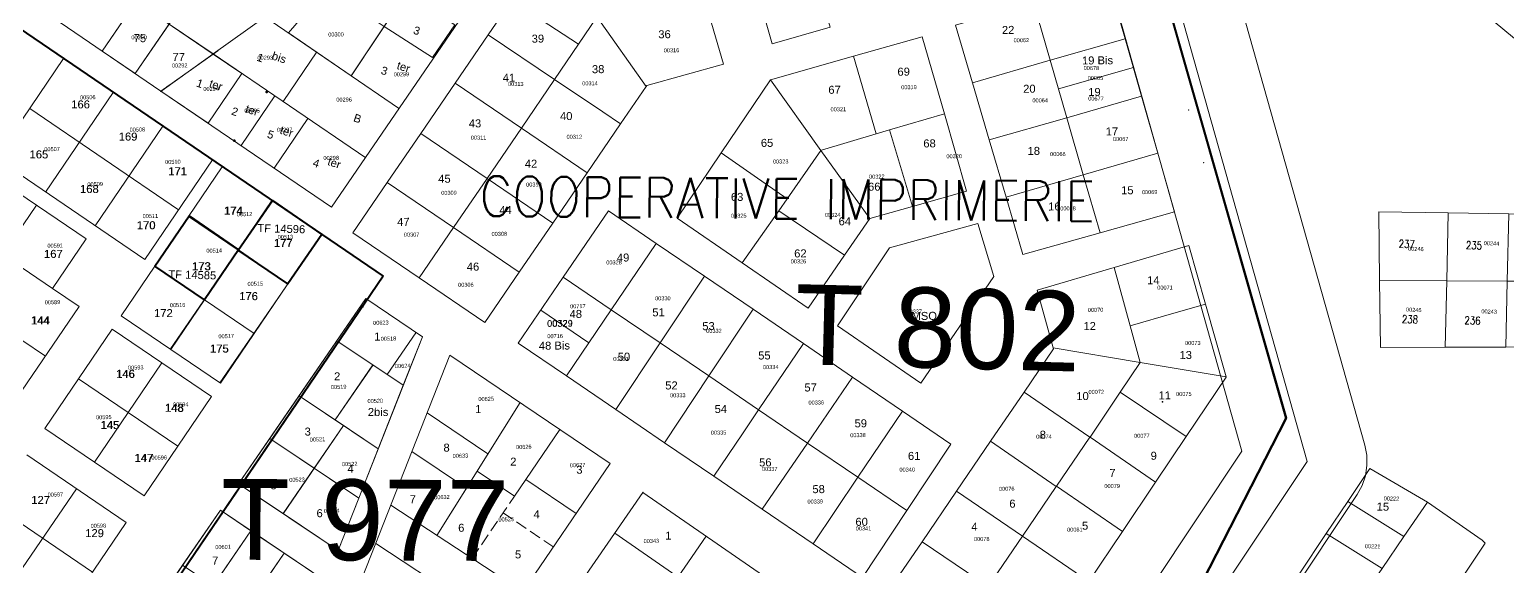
# Model space of a CAD drawing. Header units: metres. Extents: x 251686 to 255059, y 1627526 to 1631912.
# Drawn here: x 253542.2 to 253911.7, y 1629801.7 to 1629935.9 of the extents above; entities that cross this region are included whole.
import ezdxf
from ezdxf.enums import TextEntityAlignment as Align

# ---------------------------------------------------------------- set-up
doc = ezdxf.new("R2010")
doc.units = ezdxf.units.M
doc.header["$MEASUREMENT"] = 0
doc.linetypes.add('DGN Style 3', pattern=[4.156684, 2.96906, -1.187624])
for name, color, linetype in [('A_revoir_niveau_0', 7, 'Continuous'), ('historique_numero_parcelle', 7, 'Continuous'), ('limites_parcelles', 7, 'Continuous'), ('limites_sections', 7, 'Continuous'), ('limites_tf', 7, 'Continuous'), ('numero_lot', 7, 'Continuous'), ('numero_parcelle', 7, 'Continuous')]:
    doc.layers.add(name, color=color, linetype=linetype)
for name, color, linetype, lineweight in [('CABA', 7, 'Continuous', 0), ('Commune', 2, 'Continuous', 30), ('Numero Titre Foncier', 4, 'Continuous', 0), ('Traitement', 7, 'Continuous', 0)]:
    doc.layers.add(name, color=color, linetype=linetype, lineweight=lineweight)
doc.layers.add('Lignes HT Vectorisées', color=6, linetype='Continuous', lineweight=0, true_color=0xff00ff)
doc.styles.add('Style-Arial', font='arial.ttf')
doc.styles.add('Style-ITALICS', font='ITALICS.shx')
doc.styles.add('Style-STANDARD', font='STANDARD.shx')
doc.styles.add('Style-txt', font='txt.shx')

msp = doc.modelspace()

# ---------------------------------------------------------------- linework, layer by layer
at = {"layer": 'A_revoir_niveau_0', "color": 1, "linetype": 'Continuous', "lineweight": 0}
for p in [(253832.020686, 1629915.724098), (253832.023707, 1629915.72306), (253835.731927, 1629902.61868), (253835.734947, 1629902.617642)]:
    msp.add_point(p, dxfattribs=at)
at = {"layer": 'CABA', "color": 4, "linetype": 'Continuous', "lineweight": 30}
msp.add_point((253825.494923, 1629842.795996), dxfattribs=at)
at = {"layer": 'Commune', "color": 7, "linetype": 'Continuous', "lineweight": 0}
msp.add_line((253576.628226, 1629921.582535), (253575.064499, 1629920.473127), dxfattribs=at)
at = {"layer": 'Commune', "color": 5, "linetype": 'Continuous', "lineweight": 13}
msp.add_line((253576.932913, 1629921.762567), (253575.370819, 1629920.65086), dxfattribs=at)
at = {"layer": 'Commune', "color": 7, "lineweight": 0}
msp.add_line((253640.43471, 1629859.115933), (253626.33181, 1629868.629457), dxfattribs=at)
at = {"layer": 'Commune', "color": 2, "linetype": 'Continuous', "lineweight": 30}
msp.add_point((253575.099645, 1629920.489821), dxfattribs=at)
msp.add_point((253575.099645, 1629920.489821), dxfattribs=at)
at = {"layer": 'Commune', "color": 1, "linetype": 'Continuous', "lineweight": 30}
msp.add_point((253575.351478, 1629920.552865), dxfattribs=at)
at = {"layer": 'Commune', "color": 5, "linetype": 'Continuous', "lineweight": 13}
for p in [(253575.405941, 1629920.667606), (253575.405941, 1629920.667606), (253601.54071, 1629920.272216)]:
    msp.add_point(p, dxfattribs=at)
at = {"layer": 'Commune', "color": 5, "linetype": 'Continuous', "lineweight": 70}
for p in [(253601.54071, 1629920.272216), (253593.416997, 1629908.056787)]:
    msp.add_point(p, dxfattribs=at)
at = {"layer": 'Lignes HT Vectorisées', "color": 5, "flags": 128}
msp.add_lwpolyline([(253756.669149, 1629670.287472), (253861.621399, 1629827.964829), (253775.882942, 1630131.985118), (253683.847384, 1630461.074745), (253586.374624, 1630811.106198), (253617.63126, 1631056.920646), (253648.501603, 1631303.479896), (253822.386232, 1631416.29853), (253967.163614, 1631512.857485)], dxfattribs=at)
at = {"layer": 'limites_parcelles', "color": 7, "linetype": 'Continuous', "lineweight": 0}
for p, q in [((253634.478786, 1629916.229625), (253554.214526, 1629971.036702)), ((253588.10667, 1629929.730767), (253538.301347, 1629963.74016)), ((253622.721873, 1629924.363831), (253647.507153, 1629961.718136)), ((253577.315851, 1629955.262753), (253560.398268, 1629930.487337)), ((253575.064499, 1629920.473127), (253526.517733, 1629953.623517)), ((253585.573981, 1629949.622562), (253568.656406, 1629924.848146)), ((253589.297076, 1629930.575421), (253575.064499, 1629920.473127)), ((253589.588519, 1629930.77408), (253575.370819, 1629920.65086)), ((253588.127191, 1629929.767645), (253626.297835, 1629903.78442)), ((253614.072335, 1629930.252651), (253605.630283, 1629917.853524)), ((253550.762636, 1629928.587675), (253533.8527, 1629903.688517)), ((253818.190541, 1629926.39145), (253799.486895, 1629921.007864)), ((253595.296988, 1629924.885572), (253586.855921, 1629912.484438)), ((253563.171313, 1629920.159854), (253546.261377, 1629895.260696)), ((253575.099645, 1629920.489821), (253617.749185, 1629891.457524)), ((253603.563414, 1629919.258535), (253595.122354, 1629906.8584)), ((253542.27952, 1629916.097197), (253579.508547, 1629890.812725)), ((253575.579989, 1629911.732034), (253558.670054, 1629886.832876)), ((253611.831846, 1629913.632483), (253603.389779, 1629901.231356)), ((253533.8527, 1629903.688517), (253571.078734, 1629878.406056)), ((253587.98867, 1629903.305214), (253571.078734, 1629878.406056)), ((253531.600738, 1629900.376619), (253556.420113, 1629883.526972)), ((253590.435442, 1629901.574376), (253565.140862, 1629864.315386)), ((253602.989118, 1629893.175403), (253577.438147, 1629856.091768)), ((253602.845125, 1629893.148552), (253577.550546, 1629855.889562)), ((253544.009425, 1629891.951799), (253535.584601, 1629879.542112)), ((253581.990513, 1629889.135761), (253606.809888, 1629872.286113)), ((253582.107324, 1629889.306551), (253606.809888, 1629872.286113)), ((253523.17491, 1629887.965935), (253547.994285, 1629871.116288)), ((253615.3414, 1629884.665173), (253589.790429, 1629847.581538)), ((253615.255813, 1629884.723724), (253589.961233, 1629847.464734)), ((253556.420113, 1629883.526972), (253547.995289, 1629871.117284)), ((253573.565686, 1629876.725073), (253598.385061, 1629859.875425)), ((253546.192303, 1629854.215679), (253521.362928, 1629871.065362)), ((253547.995289, 1629871.117284), (253554.61912, 1629866.623359)), ((253554.61912, 1629866.623359), (253537.769472, 1629841.803984)), ((253594.517189, 1629822.375853), (253626.33181, 1629868.629457)), ((253565.140862, 1629864.315386), (253589.960237, 1629847.465738)), ((253670.046946, 1629865.765847), (253682.058798, 1629857.590484)), ((253562.886899, 1629861.003495), (253546.037252, 1629836.184121)), ((253562.888899, 1629861.003488), (253587.708274, 1629844.153841)), ((253640.43471, 1629859.115933), (253619.406315, 1629805.671821)), ((253631.655507, 1629849.662207), (253638.801985, 1629860.052095)), ((253619.087375, 1629858.097154), (253635.65805, 1629846.975949)), ((253575.297587, 1629852.578668), (253558.447939, 1629827.759293)), ((253628.104669, 1629852.075417), (253618.653747, 1629838.294948)), ((253647.289738, 1629854.491674), (253623.242827, 1629793.375941)), ((253687.394378, 1629827.437917), (253647.289738, 1629854.491674)), ((253554.463072, 1629848.592804), (253579.282447, 1629831.743157)), ((253587.708274, 1629844.153841), (253570.858626, 1629819.334466)), ((253609.631671, 1629844.350003), (253629.403657, 1629831.080277)), ((253664.855953, 1629842.64187), (253644.098695, 1629809.467814)), ((253620.718591, 1629836.909153), (253605.614292, 1629814.885446)), ((253656.823009, 1629829.803694), (253641.612977, 1629840.064066)), ((253546.037244, 1629836.182121), (253570.856619, 1629819.332473)), ((253602.296818, 1629833.686247), (253624.552083, 1629818.749899)), ((253663.466538, 1629819.236784), (253674.842039, 1629835.905465)), ((253541.545326, 1629829.560282), (253566.364701, 1629812.710635)), ((253651.467713, 1629821.24491), (253637.82847, 1629830.44566)), ((253687.389335, 1629827.441319), (253632.523585, 1629747.046542)), ((253644.098695, 1629809.467814), (253654.15168, 1629825.534402)), ((253654.15168, 1629825.534402), (253663.466538, 1629819.236784)), ((253594.517189, 1629822.375853), (253619.406315, 1629805.671821)), ((253663.466538, 1629819.236784), (253666.310289, 1629823.403773)), ((253666.310289, 1629823.403773), (253678.857529, 1629814.939665)), ((253678.930233, 1629814.890621), (253666.310289, 1629823.403773)), ((253553.954014, 1629821.135462), (253537.104366, 1629796.316087)), ((253579.02825, 1629651.569301), (253695.589286, 1629820.214139)), ((253579.04125, 1629651.569164), (253695.589286, 1629820.214139)), ((253695.589286, 1629820.214139), (253790.45592, 1629754.663954)), ((253533.119499, 1629817.149599), (253557.938874, 1629800.299951)), ((253571.070871, 1629788.288485), (253589.942298, 1629815.724659)), ((253589.942298, 1629815.724659), (253616.540481, 1629797.873614)), ((253665.369078, 1629795.484443), (253632.559293, 1629817.053936)), ((253566.364701, 1629812.710635), (253549.515053, 1629787.89126)), ((253597.545893, 1629810.621599), (253578.712232, 1629783.160079)), ((253659.826199, 1629787.05306), (253628.784492, 1629807.4602)), ((253676.17446, 1629758.266673), (253711.424173, 1629809.268191)), ((253676.176439, 1629758.264652), (253711.425184, 1629809.26918)), ((253688.539721, 1629810.011632), (253720.212568, 1629788.126703)), ((253605.924525, 1629804.998383), (253587.033484, 1629777.453197)), ((253580.506585, 1629802.006572), (253607.263327, 1629784.049112))]:
    msp.add_line(p, q, dxfattribs=at)
at = {"layer": 'limites_parcelles', "color": 7, "linetype": 'DGN Style 3', "lineweight": 0}
for p, q in [((253652.866202, 1629803.703964), (253663.466538, 1629819.236784)), ((253673.287469, 1629806.525757), (253660.622456, 1629815.069311))]:
    msp.add_line(p, q, dxfattribs=at)
at = {"layer": 'limites_parcelles', "color": 7, "lineweight": 0, "flags": 128}
for points in [[(253698.295348, 1630465.106707), (253790.324263, 1630136.040833), (253876.058289, 1629832.036256), (253876.542763, 1629829.498844), (253876.584692, 1629826.915935), (253876.182832, 1629824.364134), (253875.3491, 1629821.919126), (253874.108226, 1629819.653423), (253769.155975, 1629661.976066)], [(253744.182322, 1629678.598877), (253845.311967, 1629830.533257), (253761.441639, 1630127.929408), (253669.399425, 1630457.042785)]]:
    msp.add_lwpolyline(points, dxfattribs=at)
at = {"layer": 'limites_parcelles', "color": 7, "linetype": 'Continuous', "lineweight": 0, "flags": 128}
msp.add_lwpolyline([(253660.064088, 1629953.386943), (253617.749185, 1629891.457524)], dxfattribs=at)
for points in [[(253613.860719, 1629948.012202), (253630.872616, 1629936.647951), (253622.673545, 1629924.290632), (253606.960904, 1629935.067753), (253612.215695, 1629941.118331), (253608.055743, 1629943.958998), (253613.860719, 1629948.012202)], [(253635.65805, 1629846.975949), (253640.43471, 1629859.115933), (253626.33181, 1629868.629457), (253619.087375, 1629858.097154), (253628.090528, 1629852.054799), (253635.65805, 1629846.975949)]]:
    msp.add_lwpolyline(points, close=True, dxfattribs=at)
at = {"layer": 'limites_parcelles', "color": 7, "lineweight": 0, "flags": 128}
for points in [[(253696.362496, 1629921.657013), (253684.111329, 1629938.910614), (253684.040895, 1629938.96), (253695.892201, 1629942.293651), (253710.176858, 1629946.398588), (253715.704981, 1629927.176185), (253696.52048, 1629921.888402), (253696.362496, 1629921.657013)], [(253696.52048, 1629921.888402), (253715.704981, 1629927.176185), (253710.176858, 1629946.398588), (253695.892201, 1629942.293651), (253684.040895, 1629938.96), (253684.111329, 1629938.910614), (253696.362496, 1629921.657013), (253696.52048, 1629921.888402)], [(253684.111329, 1629938.910614), (253696.362496, 1629921.657013), (253689.963998, 1629912.300779), (253685.537706, 1629915.29222), (253673.506553, 1629923.387411), (253684.040895, 1629938.96), (253684.111329, 1629938.910614)], [(253684.040895, 1629938.96), (253673.506553, 1629923.387411), (253685.537706, 1629915.29222), (253689.963998, 1629912.300779), (253696.362496, 1629921.657013), (253684.111329, 1629938.910614), (253684.040895, 1629938.96)], [(253770.955283, 1629914.778393), (253757.249904, 1629910.75852), (253753.908338, 1629909.779293), (253748.198562, 1629929.190116), (253765.416549, 1629934.070705), (253770.955283, 1629914.778393)], [(253753.908338, 1629909.779293), (253740.193047, 1629905.749333), (253740.094274, 1629905.608465), (253727.449628, 1629923.258642), (253727.489015, 1629923.328989), (253748.198562, 1629929.190116), (253753.908338, 1629909.779293)], [(253689.963998, 1629912.300779), (253681.60074, 1629900.047276), (253665.192681, 1629911.204342), (253673.506553, 1629923.387411), (253685.537706, 1629915.29222), (253689.963998, 1629912.300779)], [(253673.506553, 1629923.387411), (253665.192681, 1629911.204342), (253681.60074, 1629900.047276), (253689.963998, 1629912.300779), (253685.537706, 1629915.29222), (253673.506553, 1629923.387411)], [(253762.967146, 1629891.637773), (253752.283259, 1629888.604331), (253740.094274, 1629905.608465), (253740.193047, 1629905.749333), (253753.908338, 1629909.779293), (253757.249904, 1629910.75852), (253762.967146, 1629891.637773)], [(253757.249904, 1629910.75852), (253753.908338, 1629909.779293), (253740.193047, 1629905.749333), (253740.094274, 1629905.608465), (253752.283259, 1629888.604331), (253762.967146, 1629891.637773), (253757.249904, 1629910.75852)], [(253731.639185, 1629893.564168), (253729.545215, 1629890.575767), (253720.408715, 1629877.545482), (253704.120214, 1629888.753594), (253715.118334, 1629905.04026), (253731.639185, 1629893.564168)], [(253715.118334, 1629905.04026), (253704.120214, 1629888.753594), (253720.408715, 1629877.545482), (253729.545215, 1629890.575767), (253731.639185, 1629893.564168), (253715.118334, 1629905.04026)], [(253752.283259, 1629888.604331), (253745.982836, 1629879.468962), (253729.545215, 1629890.575767), (253731.639185, 1629893.564168), (253740.094274, 1629905.608465), (253752.283259, 1629888.604331)], [(253740.094274, 1629905.608465), (253731.639185, 1629893.564168), (253729.545215, 1629890.575767), (253745.982836, 1629879.468962), (253752.283259, 1629888.604331), (253740.094274, 1629905.608465)], [(253744.207013, 1629861.81281), (253757.257095, 1629881.317518), (253779.295017, 1629887.370256), (253783.310522, 1629874.164857), (253765.062849, 1629847.494485), (253744.207013, 1629861.81281)], [(253765.062849, 1629847.494485), (253783.310522, 1629874.164857), (253779.295017, 1629887.370256), (253757.257095, 1629881.317518), (253744.207013, 1629861.81281), (253765.062849, 1629847.494485)], [(253832.025054, 1629881.860696), (253836.203045, 1629867.226665), (253828.302494, 1629864.967566), (253817.369404, 1629861.841943), (253813.382191, 1629876.387638), (253832.025054, 1629881.860696)], [(253813.382191, 1629876.387638), (253817.369404, 1629861.841943), (253828.302494, 1629864.967566), (253836.203045, 1629867.226665), (253832.025054, 1629881.860696), (253813.382191, 1629876.387638)], [(253819.869413, 1629852.693452), (253798.177, 1629856.314082), (253794.140838, 1629870.739345), (253813.382191, 1629876.387638), (253817.369404, 1629861.841943), (253819.869413, 1629852.693452)], [(253813.382191, 1629876.387638), (253794.140838, 1629870.739345), (253798.177, 1629856.314082), (253819.869413, 1629852.693452), (253817.369404, 1629861.841943), (253813.382191, 1629876.387638)], [(253841.371572, 1629849.101161), (253819.869413, 1629852.693452), (253817.369404, 1629861.841943), (253828.302494, 1629864.967566), (253836.203045, 1629867.226665), (253841.371572, 1629849.101161)], [(253819.869413, 1629852.693452), (253841.371572, 1629849.101161), (253836.203045, 1629867.226665), (253828.302494, 1629864.967566), (253817.369404, 1629861.841943), (253819.869413, 1629852.693452)], [(253747.99912, 1629848.995474), (253745.491107, 1629845.323431), (253736.73267, 1629832.516456), (253724.489516, 1629840.839803), (253735.685357, 1629857.388206), (253747.99912, 1629848.995474)], [(253724.489516, 1629840.839803), (253736.73267, 1629832.516456), (253745.491107, 1629845.323431), (253747.99912, 1629848.995474), (253735.685357, 1629857.388206), (253724.489516, 1629840.839803)], [(253819.869413, 1629852.693452), (253814.90426, 1629845.249808), (253807.382581, 1629833.963692), (253807.312147, 1629834.013079), (253790.873391, 1629845.249879), (253798.249268, 1629856.054704), (253798.177, 1629856.314082), (253819.869413, 1629852.693452)], [(253807.312147, 1629834.013079), (253807.382581, 1629833.963692), (253814.90426, 1629845.249808), (253819.869413, 1629852.693452), (253798.177, 1629856.314082), (253798.249268, 1629856.054704), (253790.873391, 1629845.249879), (253807.312147, 1629834.013079)], [(253841.371572, 1629849.101161), (253841.402183, 1629849.031426), (253831.411529, 1629834.183612), (253814.90426, 1629845.249808), (253819.869413, 1629852.693452), (253841.371572, 1629849.101161)], [(253819.869413, 1629852.693452), (253814.90426, 1629845.249808), (253831.411529, 1629834.183612), (253841.402183, 1629849.031426), (253841.371572, 1629849.101161), (253819.869413, 1629852.693452)], [(253713.27385, 1629824.271226), (253701.010522, 1629832.614398), (253712.055234, 1629849.291486), (253724.489516, 1629840.839803), (253720.451483, 1629834.874312), (253713.27385, 1629824.271226)], [(253701.010522, 1629832.614398), (253713.27385, 1629824.271226), (253720.451483, 1629834.874312), (253724.489516, 1629840.839803), (253712.055234, 1629849.291486), (253701.010522, 1629832.614398)], [(253736.73267, 1629832.516456), (253745.491107, 1629845.323431), (253747.99912, 1629848.995474), (253760.443663, 1629840.51388), (253749.297732, 1629823.975913), (253736.73267, 1629832.516456)], [(253745.491107, 1629845.323431), (253736.73267, 1629832.516456), (253749.297732, 1629823.975913), (253760.443663, 1629840.51388), (253747.99912, 1629848.995474), (253745.491107, 1629845.323431)], [(253782.51022, 1629832.986377), (253790.873391, 1629845.249879), (253807.312147, 1629834.013079), (253798.939239, 1629821.71949), (253798.889853, 1629821.649056), (253782.51022, 1629832.986377)], [(253798.889853, 1629821.649056), (253798.939239, 1629821.71949), (253807.312147, 1629834.013079), (253790.873391, 1629845.249879), (253782.51022, 1629832.986377), (253798.889853, 1629821.649056)], [(253736.73267, 1629832.516456), (253725.426571, 1629815.997091), (253713.27385, 1629824.271226), (253720.451483, 1629834.874312), (253724.489516, 1629840.839803), (253736.73267, 1629832.516456)], [(253720.451483, 1629834.874312), (253713.27385, 1629824.271226), (253725.426571, 1629815.997091), (253736.73267, 1629832.516456), (253724.489516, 1629840.839803), (253720.451483, 1629834.874312)], [(253823.740817, 1629822.78619), (253815.438343, 1629810.443215), (253798.939239, 1629821.71949), (253807.312147, 1629834.013079), (253807.382581, 1629833.963692), (253823.740817, 1629822.78619)], [(253798.939239, 1629821.71949), (253815.438343, 1629810.443215), (253823.740817, 1629822.78619), (253807.382581, 1629833.963692), (253807.312147, 1629834.013079), (253798.939239, 1629821.71949)], [(253815.438343, 1629810.443215), (253807.047095, 1629797.95946), (253790.477557, 1629809.285121), (253798.889853, 1629821.649056), (253798.939239, 1629821.71949), (253815.438343, 1629810.443215)], [(253798.939239, 1629821.71949), (253798.889853, 1629821.649056), (253790.477557, 1629809.285121), (253807.047095, 1629797.95946), (253815.438343, 1629810.443215), (253798.939239, 1629821.71949)]]:
    msp.add_lwpolyline(points, close=True, dxfattribs=at)
at = {"layer": 'limites_parcelles', "color": 7, "lineweight": 0, "ltscale": 38, "flags": 128}
for points in [[(253893.284815, 1629788.248104), (253878.281294, 1629798.193697), (253880.357551, 1629801.21036), (253885.825323, 1629809.172253), (253891.747702, 1629817.783175), (253905.416209, 1629808.255082), (253906.12824, 1629807.519504), (253893.284815, 1629788.248104)], [(253880.357551, 1629801.21036), (253878.281294, 1629798.193697), (253873.119759, 1629790.66122), (253859.63783, 1629799.790494), (253866.40501, 1629809.893585), (253880.357551, 1629801.21036)]]:
    msp.add_lwpolyline(points, close=True, dxfattribs=at)
at = {"layer": 'limites_parcelles', "color": 7, "linetype": 'Continuous', "lineweight": 0}
for p in [(253625.630642, 1629866.559736), (253625.630642, 1629866.559736), (253695.589286, 1629820.214139), (253695.589286, 1629820.214139), (253695.589286, 1629820.214139)]:
    msp.add_point(p, dxfattribs=at)
at = {"layer": 'limites_parcelles', "color": 7, "lineweight": 0}
for points in [[(253684.040895, 1629938.96), (253673.506553, 1629923.387411), (253656.908239, 1629934.572816), (253671.77868, 1629956.333508)], [(253671.77868, 1629956.333508), (253656.908239, 1629934.572816), (253673.506553, 1629923.387411), (253684.040895, 1629938.96)], [(253742.375022, 1629936.439504), (253727.8509, 1629932.272474), (253722.50408, 1629951.346455), (253736.758563, 1629955.471128)], [(253736.758563, 1629955.471128), (253722.50408, 1629951.346455), (253727.8509, 1629932.272474), (253742.375022, 1629936.439504)], [(253816.132724, 1629933.573733), (253797.419165, 1629928.18006), (253793.252921, 1629942.614187), (253811.995954, 1629948.06812)], [(253811.995954, 1629948.06812), (253793.252921, 1629942.614187), (253797.419165, 1629928.18006), (253816.132724, 1629933.573733)], [(253560.398591, 1629930.487811), (253568.656768, 1629924.848676), (253577.115615, 1629937.235971), (253568.857177, 1629942.875217)], [(253797.419165, 1629928.18006), (253777.967471, 1629922.569931), (253773.751753, 1629936.943624), (253793.252921, 1629942.614187)], [(253797.419165, 1629928.18006), (253793.252921, 1629942.614187), (253773.751753, 1629936.943624), (253777.967471, 1629922.569931)], [(253648.623755, 1629922.460006), (253656.908239, 1629934.572816), (253673.506553, 1629923.387411), (253665.192681, 1629911.204342)], [(253665.192681, 1629911.204342), (253673.506553, 1629923.387411), (253656.908239, 1629934.572816), (253648.623755, 1629922.460006)], [(253820.248359, 1629919.209167), (253801.554625, 1629913.835668), (253797.419165, 1629928.18006), (253816.132724, 1629933.573733)], [(253820.248359, 1629919.209167), (253816.132724, 1629933.573733), (253797.419165, 1629928.18006), (253801.554625, 1629913.835668)], [(253801.554625, 1629913.835668), (253782.152579, 1629908.265975), (253777.967471, 1629922.569931), (253797.419165, 1629928.18006)], [(253797.419165, 1629928.18006), (253777.967471, 1629922.569931), (253782.152579, 1629908.265975), (253801.554625, 1629913.835668)], [(253665.192681, 1629911.204342), (253656.632052, 1629898.649104), (253640.053038, 1629909.914681), (253648.623755, 1629922.460006)], [(253640.053038, 1629909.914681), (253656.632052, 1629898.649104), (253665.192681, 1629911.204342), (253648.623755, 1629922.460006)], [(253740.094274, 1629905.608465), (253731.639185, 1629893.564168), (253715.118334, 1629905.04026), (253727.449628, 1629923.258642)], [(253727.449628, 1629923.258642), (253715.118334, 1629905.04026), (253731.639185, 1629893.564168), (253740.094274, 1629905.608465)], [(253824.302598, 1629905.004071), (253805.669211, 1629899.591098), (253801.554625, 1629913.835668), (253820.248359, 1629919.209167)], [(253801.554625, 1629913.835668), (253805.669211, 1629899.591098), (253824.302598, 1629905.004071), (253820.248359, 1629919.209167)], [(253762.967146, 1629891.637773), (253757.249904, 1629910.75852), (253770.955283, 1629914.778393), (253776.494192, 1629895.466081)], [(253762.967146, 1629891.637773), (253776.494192, 1629895.466081), (253770.955283, 1629914.778393), (253757.249904, 1629910.75852)], [(253681.60074, 1629900.047276), (253673.039936, 1629887.512038), (253656.632052, 1629898.649104), (253665.192681, 1629911.204342)], [(253665.192681, 1629911.204342), (253656.632052, 1629898.649104), (253673.039936, 1629887.512038), (253681.60074, 1629900.047276)], [(253805.669211, 1629899.591098), (253786.347512, 1629893.982104), (253782.152579, 1629908.265975), (253801.554625, 1629913.835668)], [(253801.554625, 1629913.835668), (253782.152579, 1629908.265975), (253786.347512, 1629893.982104), (253805.669211, 1629899.591098)], [(253656.632052, 1629898.649104), (253648.249144, 1629886.355428), (253631.669956, 1629897.641004), (253640.053038, 1629909.914681)], [(253631.669956, 1629897.641004), (253648.249144, 1629886.355428), (253656.632052, 1629898.649104), (253640.053038, 1629909.914681)], [(253824.302598, 1629905.004071), (253828.501375, 1629890.280218), (253809.866415, 1629885.047238), (253805.669211, 1629899.591098)], [(253805.669211, 1629899.591098), (253809.866415, 1629885.047238), (253828.501375, 1629890.280218), (253824.302598, 1629905.004071)], [(253809.866415, 1629885.047238), (253790.55323, 1629879.608325), (253786.347512, 1629893.982104), (253805.669211, 1629899.591098)], [(253805.669211, 1629899.591098), (253786.347512, 1629893.982104), (253790.55323, 1629879.608325), (253809.866415, 1629885.047238)], [(253623.099326, 1629885.085679), (253631.669956, 1629897.641004), (253648.249144, 1629886.355428), (253639.678515, 1629873.800103)], [(253631.669956, 1629897.641004), (253623.099326, 1629885.085679), (253639.678515, 1629873.800103), (253648.249144, 1629886.355428)], [(253673.039936, 1629887.512038), (253664.627204, 1629875.1981), (253648.249144, 1629886.355428), (253656.632052, 1629898.649104)], [(253656.632052, 1629898.649104), (253648.249144, 1629886.355428), (253664.627204, 1629875.1981), (253673.039936, 1629887.512038)], [(253675.667855, 1629874.024507), (253686.973605, 1629890.58387), (253698.925198, 1629882.437983), (253687.679708, 1629865.849144)], [(253687.679708, 1629865.849144), (253698.925198, 1629882.437983), (253686.973605, 1629890.58387), (253675.667855, 1629874.024507)], [(253745.982836, 1629879.468962), (253736.848083, 1629866.238684), (253720.408715, 1629877.545482), (253729.545215, 1629890.575767)], [(253729.545215, 1629890.575767), (253720.408715, 1629877.545482), (253736.848083, 1629866.238684), (253745.982836, 1629879.468962)], [(253664.627204, 1629875.1981), (253656.066487, 1629862.652862), (253639.678515, 1629873.800103), (253648.249144, 1629886.355428)], [(253648.249144, 1629886.355428), (253639.678515, 1629873.800103), (253656.066487, 1629862.652862), (253664.627204, 1629875.1981)], [(253687.679708, 1629865.849144), (253698.925198, 1629882.437983), (253711.007572, 1629874.203234), (253699.922775, 1629857.535797)], [(253699.922775, 1629857.535797), (253711.007572, 1629874.203234), (253698.925198, 1629882.437983), (253687.679708, 1629865.849144)], [(253676.463693, 1629849.320566), (253664.40158, 1629857.52549), (253675.667855, 1629874.024507), (253687.679708, 1629865.849144)], [(253675.667855, 1629874.024507), (253664.40158, 1629857.52549), (253676.463693, 1629849.320566), (253687.679708, 1629865.849144)], [(253699.922775, 1629857.535797), (253711.007572, 1629874.203234), (253723.100033, 1629865.958573), (253712.055234, 1629849.291486)], [(253712.055234, 1629849.291486), (253723.100033, 1629865.958573), (253711.007572, 1629874.203234), (253699.922775, 1629857.535797)], [(253699.922775, 1629857.535797), (253688.837803, 1629840.888359), (253676.463693, 1629849.320566), (253687.679708, 1629865.849144)], [(253676.463693, 1629849.320566), (253688.837803, 1629840.888359), (253699.922775, 1629857.535797), (253687.679708, 1629865.849144)], [(253712.055234, 1629849.291486), (253723.100033, 1629865.958573), (253735.685357, 1629857.388206), (253724.489516, 1629840.839803)], [(253724.489516, 1629840.839803), (253735.685357, 1629857.388206), (253723.100033, 1629865.958573), (253712.055234, 1629849.291486)], [(253712.055234, 1629849.291486), (253701.010522, 1629832.614398), (253688.837803, 1629840.888359), (253699.922775, 1629857.535797)], [(253699.922775, 1629857.535797), (253688.837803, 1629840.888359), (253701.010522, 1629832.614398), (253712.055234, 1629849.291486)], [(253831.411529, 1629834.183612), (253823.740817, 1629822.78619), (253807.382581, 1629833.963692), (253814.90426, 1629845.249808)], [(253814.90426, 1629845.249808), (253807.382581, 1629833.963692), (253823.740817, 1629822.78619), (253831.411529, 1629834.183612)], [(253749.297732, 1629823.975913), (253760.443663, 1629840.51388), (253772.536124, 1629832.269219), (253761.520712, 1629815.672391)], [(253761.520712, 1629815.672391), (253772.536124, 1629832.269219), (253760.443663, 1629840.51388), (253749.297732, 1629823.975913)], [(253774.008627, 1629820.541659), (253782.51022, 1629832.986377), (253798.889853, 1629821.649056), (253790.477557, 1629809.285121)], [(253790.477557, 1629809.285121), (253798.889853, 1629821.649056), (253782.51022, 1629832.986377), (253774.008627, 1629820.541659)], [(253738.112415, 1629807.3676), (253725.426571, 1629815.997091), (253736.73267, 1629832.516456), (253749.297732, 1629823.975913)], [(253725.426571, 1629815.997091), (253738.112415, 1629807.3676), (253749.297732, 1629823.975913), (253736.73267, 1629832.516456)], [(253750.446177, 1629798.975042), (253738.112415, 1629807.3676), (253749.297732, 1629823.975913), (253761.520712, 1629815.672391)], [(253749.297732, 1629823.975913), (253738.112415, 1629807.3676), (253750.446177, 1629798.975042), (253761.520712, 1629815.672391)], [(253781.897278, 1629796.68971), (253765.368874, 1629807.885726), (253774.008627, 1629820.541659), (253790.477557, 1629809.285121)], [(253774.008627, 1629820.541659), (253765.368874, 1629807.885726), (253781.897278, 1629796.68971), (253790.477557, 1629809.285121)], [(253773.484808, 1629784.345774), (253756.976054, 1629795.581963), (253765.368874, 1629807.885726), (253781.897278, 1629796.68971)], [(253807.047095, 1629797.95946), (253798.586549, 1629785.395096), (253781.897278, 1629796.68971), (253790.477557, 1629809.285121)], [(253790.477557, 1629809.285121), (253781.897278, 1629796.68971), (253798.586549, 1629785.395096), (253807.047095, 1629797.95946)]]:
    msp.add_3dface(points, dxfattribs=at)
at = {"layer": 'limites_parcelles', "color": 7, "linetype": 'Continuous', "lineweight": 0}
for points in [[(253671.77868, 1629956.333508), (253684.040895, 1629938.96), (253679.47439, 1629932.209479), (253662.751369, 1629943.123373)], [(253585.574388, 1629949.623157), (253601.111603, 1629939.013835), (253588.151642, 1629929.751001), (253577.115615, 1629937.235971)], [(253636.449338, 1629945.05272), (253630.872616, 1629936.647951), (253643.006276, 1629928.856576), (253648.578736, 1629937.004234)], [(253588.157228, 1629929.747198), (253595.297688, 1629924.8866), (253586.857167, 1629912.486268), (253575.099645, 1629920.489821)], [(253619.087375, 1629858.097154), (253609.631671, 1629844.350003), (253618.653747, 1629838.294948), (253628.090528, 1629852.054799)], [(253618.653747, 1629838.294948), (253629.403657, 1629831.080277), (253635.65805, 1629846.975949), (253628.090528, 1629852.054799)], [(253620.718591, 1629836.909153), (253609.631671, 1629844.350003), (253602.296818, 1629833.686247), (253613.398417, 1629826.235545)], [(253624.552083, 1629818.749899), (253629.403657, 1629831.080277), (253620.718591, 1629836.909153), (253613.398417, 1629826.235545)], [(253602.296818, 1629833.686247), (253594.517189, 1629822.375853), (253605.634356, 1629814.914702), (253613.398417, 1629826.235545)], [(253605.634356, 1629814.914702), (253619.406315, 1629805.671821), (253624.552083, 1629818.749899), (253613.398417, 1629826.235545)], [(253589.942298, 1629815.724659), (253580.506585, 1629802.006572), (253588.129063, 1629796.890839), (253597.545893, 1629810.621599)], [(253597.545893, 1629810.621599), (253588.129063, 1629796.890839), (253596.507694, 1629791.267623), (253605.924525, 1629804.998383)], [(253781.897278, 1629796.68971), (253773.484808, 1629784.345774), (253756.976054, 1629795.581963), (253765.368874, 1629807.885726)], [(253616.540481, 1629797.873614), (253605.924525, 1629804.998383), (253596.507694, 1629791.267623), (253607.263327, 1629784.049112)], [(253571.070871, 1629788.288485), (253578.712232, 1629783.160079), (253588.129063, 1629796.890839), (253580.506585, 1629802.006572)]]:
    msp.add_3dface(points, dxfattribs=at)
at = {"layer": 'limites_parcelles', "color": 7, "lineweight": 0, "ltscale": 38}
for points in [[(253924.810065, 1629941.923221), (253916.823663, 1629930.83371), (253904.826986, 1629940.783229), (253912.215159, 1629951.333392)], [(253896.522117, 1629873.051928), (253879.748607, 1629873.113775), (253879.545812, 1629890.331091), (253896.920656, 1629890.064832)], [(253911.664418, 1629873.017841), (253896.522117, 1629873.051928), (253896.920656, 1629890.064832), (253912.045594, 1629889.809218)], [(253926.642063, 1629872.970164), (253911.664418, 1629873.017841), (253912.045594, 1629889.809218), (253926.756083, 1629889.577676)], [(253896.148656, 1629856.482413), (253879.940916, 1629856.428004), (253879.748607, 1629873.113775), (253896.522117, 1629873.051928)], [(253911.283324, 1629856.506538), (253896.148656, 1629856.482413), (253896.522117, 1629873.051928), (253911.664418, 1629873.017841)], [(253926.524435, 1629856.536618), (253911.283324, 1629856.506538), (253911.664418, 1629873.017841), (253926.642063, 1629872.970164)], [(253891.747702, 1629817.783175), (253885.825323, 1629809.172253), (253871.816133, 1629817.933626), (253877.33671, 1629826.174605)], [(253885.825323, 1629809.172253), (253880.357551, 1629801.21036), (253866.40501, 1629809.893585), (253871.816133, 1629817.933626)]]:
    msp.add_3dface(points, dxfattribs=at)
at = {"layer": 'limites_sections', "color": 112, "linetype": 'Continuous', "lineweight": 40, "flags": 128}
for points in [[(253292.368569, 1629875.259507), (253349.874626, 1629905.007271), (253520.677582, 1630008.003458), (253667.019158, 1630061.048467), (253786.496524, 1630083.300136), (253799.369555, 1630038.162516), (253856.42032, 1629838.716605), (253798.767932, 1629726.383844), (253582.750222, 1629367.142066), (253514.635914, 1629393.291819), (253503.680442, 1629399.747351), (253463.160636, 1629612.887361), (253394.946971, 1629619.275828), (253335.500213, 1629603.463117), (253325.488232, 1629598.583625), (253296.433833, 1629591.041829)], [(254266.721244, 1629287.516734), (254172.484174, 1629409.319252), (254097.221642, 1629442.494943), (254024.768125, 1629444.484354), (253971.493519, 1629433.829493), (253653.947224, 1629377.170009), (253582.750222, 1629367.142066), (253798.767926, 1629726.383874), (253856.420358, 1629838.71662), (253802.999251, 1630025.996996), (253799.369555, 1630038.162516), (253786.538556, 1630083.231025), (253799.369555, 1630038.162516), (253907.405394, 1630046.336207), (253955.511127, 1630039.119672), (254024.768125, 1629997.357132), (254129.310226, 1629944.470728), (254144.350912, 1629962.854533), (254275.334915, 1629929.186521)], [(254266.721244, 1629287.516734), (254172.484174, 1629409.319252), (254097.221642, 1629442.494943), (254024.768125, 1629444.484354), (253971.493519, 1629433.829493), (253662.593019, 1629378.69766), (253582.750222, 1629367.142066), (253798.767926, 1629726.383874), (253856.420358, 1629838.71662), (253802.999251, 1630025.996996), (253799.369555, 1630038.162516), (253786.538556, 1630083.231025), (253799.369555, 1630038.162516), (253907.405394, 1630046.336207), (253955.511127, 1630039.119672), (254024.768125, 1629997.357132), (254129.310226, 1629944.470728), (254144.350912, 1629962.854533), (254275.334915, 1629929.186521)]]:
    msp.add_lwpolyline(points, dxfattribs=at)
at = {"layer": 'limites_tf', "color": 5, "linetype": 'Continuous', "lineweight": 40}
for p, q in [((253500.386128, 1629962.909636), (253630.604444, 1629874.22494)), ((253630.604444, 1629874.22494), (253457.380163, 1629619.083327)), ((253626.469739, 1629868.134942), (253457.380163, 1629619.083327))]:
    msp.add_line(p, q, dxfattribs=at)
for points in [[(253602.989118, 1629893.175403), (253615.3414, 1629884.665173), (253606.809888, 1629872.286113), (253594.400201, 1629880.710937)], [(253582.107324, 1629889.306551), (253594.458606, 1629880.796332), (253585.975374, 1629868.300249), (253573.565686, 1629876.725073)]]:
    msp.add_3dface(points, dxfattribs=at)

# ---------------------------------------------------------------- texts
at = {"layer": 'historique_numero_parcelle', "color": 7, "linetype": 'Continuous', "lineweight": 13, "style": 'Style-Arial'}
msp.add_text('00065', height=1, rotation=0.50053, dxfattribs=at).set_placement((253806.757461, 1629924.238477), align=Align.TOP_LEFT)
at = {"layer": 'historique_numero_parcelle', "color": 7, "lineweight": 0, "style": 'Style-txt'}
msp.add_text('00329', height=1.499997, rotation=0.50053, dxfattribs=at).set_placement((253674.83871, 1629862.434221), align=Align.MIDDLE_CENTER)
at = {"layer": 'historique_numero_parcelle', "color": 7, "lineweight": 0, "style": 'Style-Arial'}
msp.add_text('00518', height=1, rotation=1.73413, dxfattribs=at).set_placement((253630.016613, 1629859.07179), align=Align.TOP_LEFT)
at = {"layer": 'Numero Titre Foncier', "color": 4, "linetype": 'Continuous', "lineweight": 13, "style": 'Style-Arial'}
for s, height, p in [('TF 14596', 2, (253605.184612, 1629886.099008)), ('TF 14585', 2, (253582.936888, 1629874.565688)), ('T 802', 19.99996, (253769.260404, 1629861.317991))]:
    msp.add_text(s, height=height, rotation=358.50053, dxfattribs=at).set_placement(p, align=Align.MIDDLE_CENTER)
at = {"layer": 'Numero Titre Foncier', "color": 7, "linetype": 'Continuous', "lineweight": 0, "style": 'Style-Arial'}
msp.add_text('T 977', height=20.18036, rotation=359.73413, dxfattribs=at).set_placement((253626.099122, 1629813.317302), align=Align.MIDDLE_CENTER)
at = {"layer": 'numero_lot', "color": 7, "linetype": 'Continuous', "lineweight": 13, "style": 'Style-Arial'}
for s, rotation, p in [('3', 341.670416, (253638.625817, 1629936.782934)), ('22', 0.50053, (253785.318518, 1629936.744495)), ('75', 359.50053, (253568.280414, 1629934.721777)), ('39', 0.50053, (253667.762943, 1629934.57372)), ('36', 0.50053, (253699.414396, 1629935.670159)), ('77', 359.50053, (253577.984812, 1629930.024011)), ('1', 341.670416, (253599.501499, 1629930.022146)), ('bis', 341.670416, (253603.251105, 1629930.378136)), ('19 Bis', 0.50053, (253805.340187, 1629929.122617)), ('3', 341.670416, (253630.516908, 1629926.74845)), ('ter', 341.670416, (253634.517806, 1629927.970501)), ('38', 0.50053, (253682.825685, 1629926.942735)), ('69', 0.50053, (253759.198736, 1629926.314467)), ('1', 341.670416, (253584.385491, 1629923.585525)), ('ter', 341.670416, (253587.618073, 1629923.472241)), ('41', 0.50053, (253660.51656, 1629924.804632)), ('67', 0.50053, (253741.926112, 1629921.791353)), ('20', 0.50053, (253790.62431, 1629922.054852)), ('19', 0.50053, (253806.901411, 1629921.241093)), ('2', 341.670416, (253593.143057, 1629916.544024)), ('ter', 341.670416, (253596.636441, 1629917.144738)), ('B', 341.670416, (253623.662905, 1629914.877264)), ('40', 0.50053, (253674.838367, 1629915.213708)), ('5', 341.670416, (253602.096645, 1629910.799004)), ('ter', 341.670416, (253605.271081, 1629911.82204)), ('43', 0.50053, (253652.041063, 1629913.395208)), ('17', 0.50053, (253811.26557, 1629911.385597)), ('65', 0.50053, (253725.053442, 1629908.527296)), ('68', 0.50053, (253765.665302, 1629908.396284)), ('4', 341.670416, (253613.484457, 1629903.644984)), ('ter', 341.670416, (253617.199504, 1629903.974413)), ('42', 0.50053, (253666.043547, 1629903.315692)), ('18', 0.50053, (253791.730809, 1629906.518853)), ('45', 0.50053, (253644.395701, 1629899.564026)), ('66', 0.50053, (253751.845297, 1629897.587906)), ('15', 0.50053, (253815.115312, 1629896.683234)), ('63', 0.50053, (253717.567034, 1629895.021371)), ('16', 0.50053, (253796.867745, 1629892.637405)), ('47', 0.50053, (253634.134929, 1629888.786741)), ('44', 0.50053, (253659.672648, 1629891.76272)), ('64', 0.50053, (253744.478236, 1629888.941043)), ('62', 0.50053, (253733.384499, 1629880.909361)), ('46', 0.50053, (253651.544765, 1629877.603455)), ('49', 0.50053, (253689.061524, 1629879.874414)), ('14', 0.50053, (253821.614263, 1629874.193334)), ('51', 0.50053, (253697.918062, 1629866.187394)), ('48', 0.50053, (253677.23855, 1629865.777893)), ('53', 0.50053, (253710.4065, 1629862.733946)), ('MSQ', 0.50053, (253762.713665, 1629865.272917)), ('12', 0.50053, (253805.703956, 1629862.756806)), ('1', 359.73413, (253628.416897, 1629860.159654)), ('48 Bis', 0.50053, (253669.559332, 1629857.851119)), ('50', 0.50053, (253689.277953, 1629855.1004)), ('55', 0.50053, (253724.384936, 1629855.407099)), ('13', 0.50053, (253829.71296, 1629855.517587)), ('2', 359.73413, (253618.373481, 1629850.20981)), ('52', 0.50053, (253701.151792, 1629847.917101)), ('57', 0.50053, (253735.942281, 1629847.411365)), ('10', 0.50053, (253803.91533, 1629845.252307)), ('11', 0.50053, (253824.461813, 1629845.431804)), ('2bis', 359.73413, (253626.819203, 1629841.313525)), ('1', 359.73413, (253653.625764, 1629842.01615)), ('54', 0.50053, (253713.499664, 1629842.033415)), ('59', 0.50053, (253748.478814, 1629838.45258)), ('3', 359.73413, (253611.004035, 1629836.401139)), ('8', 0.50053, (253794.777139, 1629835.618368)), ('8', 359.73413, (253645.726208, 1629832.397963)), ('61', 0.50053, (253761.81719, 1629830.310471)), ('9', 0.50053, (253822.490185, 1629830.354716)), ('4', 359.73413, (253621.727044, 1629827.123812)), ('2', 359.73413, (253662.410985, 1629828.894192)), ('3', 359.73413, (253678.928165, 1629826.875299)), ('56', 0.50053, (253724.61834, 1629828.690026)), ('7', 0.50053, (253812.17283, 1629826.054298)), ('5', 359.73413, (253602.483083, 1629822.983261)), ('58', 0.50053, (253737.943985, 1629822.005212)), ('7', 359.73413, (253637.274382, 1629819.501242)), ('6', 0.50053, (253787.161483, 1629818.386831)), ('6', 359.73413, (253613.985938, 1629816.008955)), ('4', 359.73413, (253668.225288, 1629815.734165)), ('15', 359.0681, (253879.029707, 1629817.669821)), ('6', 359.73413, (253649.399956, 1629812.370189)), ('60', 0.50053, (253748.693828, 1629813.840489)), ('4', 0.50053, (253777.665776, 1629812.636185)), ('5', 0.50053, (253805.330726, 1629812.877869)), ('7', 359.73413, (253587.89218, 1629804.176141)), ('5', 359.73413, (253663.599459, 1629805.711818))]:
    msp.add_text(s, height=2, rotation=rotation, dxfattribs=at).set_placement(p, align=Align.TOP_LEFT)
at = {"layer": 'numero_lot', "color": 7, "linetype": 'Continuous', "lineweight": 13, "style": 'Style-STANDARD', "width": 0.888889}
for s, p in [('237', (253886.526092, 1629882.279961)), ('235', (253903.340167, 1629881.94049)), ('238', (253887.341517, 1629863.461316)), ('236', (253902.975865, 1629863.162875))]:
    msp.add_text(s, height=1.930398, rotation=358.0081, dxfattribs=at).set_placement(p, align=Align.MIDDLE_CENTER)
at = {"layer": 'numero_lot', "color": 7, "linetype": 'Continuous', "lineweight": 0, "style": 'Style-Arial'}
msp.add_text('1', height=2, rotation=359.3981, dxfattribs=at).set_placement((253701.182908, 1629810.422837), align=Align.TOP_LEFT)
at = {"layer": 'numero_lot', "color": 7, "linetype": 'Continuous', "lineweight": 0, "char_height": 2, "attachment_point": 1, "rotation": 359.79327628, "line_spacing_factor": 0.6, "style": 'Style-ITALICS'}
for s, insert in [('\\fArial|b0|i0|c00|p39;166', (253552.665113, 1629918.170742)), ('\\fArial|b0|i0|c00|p39;166', (253552.665113, 1629918.170742)), ('\\fArial|b0|i0|c00|p39;166', (253552.665113, 1629918.170742)), ('\\fArial|b0|i0|c00|p39;166', (253552.665113, 1629918.170742)), ('\\fArial|b0|i0|c00|p39;166', (253552.688445, 1629918.170658)), ('\\fArial|b0|i0|c00|p39;169', (253564.536138, 1629910.117864)), ('\\fArial|b0|i0|c00|p39;169', (253564.536138, 1629910.117864)), ('\\fArial|b0|i0|c00|p39;169', (253564.536138, 1629910.117864)), ('\\fArial|b0|i0|c00|p39;169', (253564.536138, 1629910.117864)), ('\\fArial|b0|i0|c00|p39;169', (253564.559471, 1629910.11778)), ('\\fArial|b0|i0|c00|p39;165', (253542.242101, 1629905.673263)), ('\\fArial|b0|i0|c00|p39;165', (253542.242101, 1629905.673263)), ('\\fArial|b0|i0|c00|p39;165', (253542.242101, 1629905.673263)), ('\\fArial|b0|i0|c00|p39;165', (253542.242101, 1629905.673263)), ('\\fArial|b0|i0|c00|p39;165', (253542.278768, 1629905.673131)), ('\\fArial|b0|i0|c00|p39;171', (253576.888389, 1629901.455247)), ('\\fArial|b0|i0|c00|p39;171', (253576.888389, 1629901.455247)), ('\\fArial|b0|i0|c00|p39;171', (253576.888389, 1629901.455247)), ('\\fArial|b0|i0|c00|p39;171', (253576.888389, 1629901.455247)), ('\\fArial|b0|i0|c00|p39;171', (253576.980055, 1629901.454916)), ('\\fArial|b0|i0|c00|p39;168', (253554.856427, 1629897.029699)), ('\\fArial|b0|i0|c00|p39;168', (253554.856427, 1629897.029699)), ('\\fArial|b0|i0|c00|p39;168', (253554.856427, 1629897.029699)), ('\\fArial|b0|i0|c00|p39;168', (253554.856427, 1629897.029699)), ('\\fArial|b0|i0|c00|p39;168', (253554.893094, 1629897.029567)), ('\\fArial|b0|i0|c00|p39;174', (253590.832293, 1629891.611878)), ('\\fArial|b0|i0|c00|p39;174', (253590.832293, 1629891.611878)), ('\\fArial|b0|i0|c00|p39;174', (253590.832293, 1629891.611878)), ('\\fArial|b0|i0|c00|p39;174', (253590.832293, 1629891.611878)), ('\\fArial|b0|i0|c00|p39;174', (253590.952292, 1629891.611445)), ('\\fArial|b0|i0|c00|p39;170', (253569.030913, 1629887.968505)), ('\\fArial|b0|i0|c00|p39;170', (253569.030913, 1629887.968505)), ('\\fArial|b0|i0|c00|p39;170', (253569.030913, 1629887.968505)), ('\\fArial|b0|i0|c00|p39;170', (253569.030913, 1629887.968505)), ('\\fArial|b0|i0|c00|p39;170', (253569.10258, 1629887.968246)), ('\\fArial|b0|i0|c00|p39;177', (253603.296525, 1629883.53586)), ('\\fArial|b0|i0|c00|p39;177', (253603.296525, 1629883.53586)), ('\\fArial|b0|i0|c00|p39;177', (253603.296525, 1629883.53586)), ('\\fArial|b0|i0|c00|p39;177', (253603.296525, 1629883.53586)), ('\\fArial|b0|i0|c00|p39;177', (253603.368191, 1629883.535601)), ('\\fArial|b0|i0|c00|p39;167', (253545.849888, 1629880.805086)), ('\\fArial|b0|i0|c00|p39;167', (253545.849888, 1629880.805086)), ('\\fArial|b0|i0|c00|p39;167', (253545.849888, 1629880.805086)), ('\\fArial|b0|i0|c00|p39;167', (253545.849888, 1629880.805086)), ('\\fArial|b0|i0|c00|p39;167', (253545.886555, 1629880.804953)), ('\\fArial|b0|i0|c00|p39;173', (253582.832029, 1629877.733649)), ('\\fArial|b0|i0|c00|p39;173', (253582.832029, 1629877.733649)), ('\\fArial|b0|i0|c00|p39;173', (253582.832029, 1629877.733649)), ('\\fArial|b0|i0|c00|p39;173', (253582.832029, 1629877.733649)), ('\\fArial|b0|i0|c00|p39;173', (253582.938695, 1629877.733265)), ('\\fArial|b0|i0|c00|p39;176', (253594.637912, 1629870.24801)), ('\\fArial|b0|i0|c00|p39;176', (253594.637912, 1629870.24801)), ('\\fArial|b0|i0|c00|p39;176', (253594.637912, 1629870.24801)), ('\\fArial|b0|i0|c00|p39;176', (253594.637912, 1629870.24801)), ('\\fArial|b0|i0|c00|p39;176', (253594.696244, 1629870.2478)), ('\\fArial|b0|i0|c00|p39;144', (253542.559636, 1629864.188847)), ('\\fArial|b0|i0|c00|p39;144', (253542.559636, 1629864.188847)), ('\\fArial|b0|i0|c00|p39;144', (253542.559636, 1629864.188847)), ('\\fArial|b0|i0|c00|p39;144', (253542.559636, 1629864.188847)), ('\\fArial|b0|i0|c00|p39;144', (253542.714635, 1629864.188288)), ('\\fArial|b0|i0|c00|p39;172', (253573.363674, 1629866.014732)), ('\\fArial|b0|i0|c00|p39;172', (253573.363674, 1629866.014732)), ('\\fArial|b0|i0|c00|p39;172', (253573.363674, 1629866.014732)), ('\\fArial|b0|i0|c00|p39;172', (253573.363674, 1629866.014732)), ('\\fArial|b0|i0|c00|p39;172', (253573.400341, 1629866.014599)), ('\\fArial|b0|i0|c00|p39;175', (253587.343755, 1629857.150239)), ('\\fArial|b0|i0|c00|p39;175', (253587.343755, 1629857.150239)), ('\\fArial|b0|i0|c00|p39;175', (253587.343755, 1629857.150239)), ('\\fArial|b0|i0|c00|p39;175', (253587.343755, 1629857.150239)), ('\\fArial|b0|i0|c00|p39;175', (253587.415421, 1629857.149981)), ('\\fArial|b0|i0|c00|p39;146', (253563.861258, 1629850.832913)), ('\\fArial|b0|i0|c00|p39;146', (253563.861258, 1629850.832913)), ('\\fArial|b0|i0|c00|p39;146', (253563.861258, 1629850.832913)), ('\\fArial|b0|i0|c00|p39;146', (253563.861258, 1629850.832913)), ('\\fArial|b0|i0|c00|p39;146', (253563.954591, 1629850.832576)), ('\\fArial|b0|i0|c00|p39;148', (253576.07127, 1629842.340809)), ('\\fArial|b0|i0|c00|p39;148', (253576.07127, 1629842.340809)), ('\\fArial|b0|i0|c00|p39;148', (253576.07127, 1629842.340809)), ('\\fArial|b0|i0|c00|p39;148', (253576.07127, 1629842.340809)), ('\\fArial|b0|i0|c00|p39;148', (253576.177937, 1629842.340424)), ('\\fArial|b0|i0|c00|p39;145', (253559.964248, 1629838.046889)), ('\\fArial|b0|i0|c00|p39;145', (253559.964248, 1629838.046889)), ('\\fArial|b0|i0|c00|p39;145', (253559.964248, 1629838.046889)), ('\\fArial|b0|i0|c00|p39;145', (253559.964248, 1629838.046889)), ('\\fArial|b0|i0|c00|p39;145', (253560.070914, 1629838.046504)), ('\\fArial|b0|i0|c00|p39;147', (253568.456117, 1629829.8242)), ('\\fArial|b0|i0|c00|p39;147', (253568.456117, 1629829.8242)), ('\\fArial|b0|i0|c00|p39;147', (253568.456117, 1629829.8242)), ('\\fArial|b0|i0|c00|p39;147', (253568.456117, 1629829.8242)), ('\\fArial|b0|i0|c00|p39;147', (253568.562784, 1629829.823815)), ('\\fArial|b0|i0|c00|p39;127', (253542.668554, 1629819.318163)), ('\\fArial|b0|i0|c00|p39;127', (253542.668554, 1629819.318163)), ('\\fArial|b0|i0|c00|p39;127', (253542.668554, 1629819.318163)), ('\\fArial|b0|i0|c00|p39;127', (253542.668554, 1629819.318163)), ('\\fArial|b0|i0|c00|p39;127', (253542.705221, 1629819.31803)), ('\\fArial|b0|i0|c00|p39;129', (253556.15515, 1629811.037455)), ('\\fArial|b0|i0|c00|p39;129', (253556.15515, 1629811.037455)), ('\\fArial|b0|i0|c00|p39;129', (253556.15515, 1629811.037455)), ('\\fArial|b0|i0|c00|p39;129', (253556.15515, 1629811.037455)), ('\\fArial|b0|i0|c00|p39;129', (253556.178482, 1629811.037371))]:
    msp.add_mtext(s, dxfattribs=dict(at, insert=insert))
at = {"layer": 'numero_parcelle', "color": 5, "lineweight": 0, "style": 'Style-Arial'}
for s, rotation, p in [('00290', 0.50053, (253567.688156, 1629934.412297)), ('00300', 0.50053, (253616.904791, 1629935.111466)), ('00062', 0.50053, (253788.241179, 1629933.676926)), ('00293', 0.50053, (253599.203066, 1629929.303481)), ('00316', 0.50053, (253700.775939, 1629931.166708)), ('00292', 0.50053, (253577.836333, 1629927.366975)), ('00299', 0.50053, (253633.264828, 1629925.159138)), ('00313', 0.50053, (253661.847838, 1629922.750426)), ('00314', 0.50053, (253680.405817, 1629922.912551)), ('00319', 0.50053, (253760.144927, 1629921.937135)), ('00506', 1.13223, (253554.845705, 1629919.391583)), ('00294', 0.50053, (253585.687799, 1629921.513019)), ('00296', 0.50053, (253618.929759, 1629918.842151)), ('00064', 0.50053, (253792.945127, 1629918.642444)), ('00295', 0.50053, (253595.956344, 1629916.083989)), ('00321', 0.50053, (253742.482654, 1629916.42394)), ('00508', 1.13223, (253567.245357, 1629911.331997)), ('00297', 0.50053, (253604.067359, 1629911.309127)), ('00311', 0.50053, (253652.550777, 1629909.343474)), ('00312', 0.50053, (253676.48788, 1629909.552591)), ('00067', 0.50053, (253813.068199, 1629908.992197)), ('00507', 1.13223, (253545.921516, 1629906.434294)), ('00510', 1.13223, (253576.11435, 1629903.26153)), ('00298', 0.50053, (253615.694795, 1629904.276728)), ('00323', 0.50053, (253728.067753, 1629903.372553)), ('00320', 0.50053, (253771.44217, 1629904.694675)), ('00066', 0.50053, (253797.366008, 1629905.22073)), ('00322', 0.50053, (253752.102594, 1629899.606847)), ('00509', 1.13223, (253556.686869, 1629897.694528)), ('00310', 0.50053, (253666.371016, 1629897.619114)), ('00069', 0.50053, (253820.311945, 1629895.729747)), ('00309', 0.50053, (253645.139937, 1629895.54919)), ('00511', 1.13223, (253570.497156, 1629889.721719)), ('00512', 1.13223, (253594.027127, 1629890.186759)), ('00325', 0.50053, (253717.590924, 1629889.824225)), ('00324', 0.50053, (253741.065758, 1629890.029304)), ('00068', 0.50053, (253799.905372, 1629891.647976)), ('00307', 0.50053, (253635.817008, 1629885.103286)), ('00308', 0.50053, (253657.736939, 1629885.294781)), ('00591', 1.13223, (253546.701148, 1629882.33028)), ('00514', 1.13223, (253586.439103, 1629881.084262)), ('00513', 1.13223, (253604.261374, 1629884.499204)), ('00246', 358.0081, (253886.884944, 1629881.607892)), ('00244', 358.0081, (253905.79712, 1629882.997368)), ('00328', 0.50053, (253686.407532, 1629878.152582)), ('00326', 0.50053, (253732.517961, 1629878.412392)), ('00515', 1.13223, (253596.724548, 1629872.806197)), ('00306', 0.50053, (253649.375346, 1629872.569018)), ('00071', 0.50053, (253824.151562, 1629871.871195)), ('00589', 1.13223, (253546.039211, 1629868.181625)), ('00516', 1.13223, (253577.292414, 1629867.474696)), ('00717', 0.50053, (253677.369428, 1629867.215706)), ('00330', 0.50053, (253698.605091, 1629869.19024)), ('00070', 0.50053, (253806.783975, 1629866.301685)), ('00245', 358.0081, (253886.355533, 1629866.385839)), ('00623', 1.73413, (253628.1105, 1629863.04653)), ('00327', 0.50053, (253761.458335, 1629865.886313)), ('00243', 358.0081, (253905.204495, 1629865.957757)), ('00517', 1.13223, (253589.450948, 1629859.704835)), ('00716', 0.50053, (253671.677264, 1629859.734818)), ('00332', 0.50053, (253711.385291, 1629861.057434)), ('00073', 0.50053, (253831.09773, 1629858.034082)), ('00593', 1.13223, (253566.840747, 1629851.865646)), ('00624', 1.73413, (253633.570506, 1629852.265517)), ('00331', 0.50053, (253688.146632, 1629854.023298)), ('00334', 0.50053, (253725.585742, 1629851.994812)), ('00519', 1.73413, (253617.567355, 1629847.008056)), ('00625', 1.73413, (253654.435612, 1629843.998733)), ('00333', 0.50053, (253702.347083, 1629844.960676)), ('00072', 0.50053, (253806.962993, 1629845.809888)), ('00075', 0.50053, (253828.855478, 1629845.294476)), ('00594', 1.13223, (253578.086008, 1629842.664179)), ('00520', 1.73413, (253626.717075, 1629843.505173)), ('00336', 0.50053, (253736.960095, 1629843.143057)), ('00595', 1.13223, (253558.847284, 1629839.456836)), ('00521', 1.73413, (253612.264942, 1629833.890106)), ('00335', 0.50053, (253712.548868, 1629835.627565)), ('00338', 0.50053, (253747.386928, 1629834.989691)), ('00074', 0.50053, (253793.88085, 1629834.624475)), ('00077', 0.50053, (253818.355865, 1629834.838292)), ('00596', 1.13223, (253572.69946, 1629829.36452)), ('00633', 1.73413, (253647.99542, 1629829.810708)), ('00626', 1.73413, (253663.842919, 1629832.019717)), ('00522', 1.73413, (253620.324887, 1629827.748023)), ('00627', 1.73413, (253677.299966, 1629827.467075)), ('00337', 0.50053, (253725.337299, 1629826.552608)), ('00340', 0.50053, (253759.70057, 1629826.381698)), ('00523', 1.73413, (253607.1396, 1629823.816094)), ('00079', 0.50053, (253810.934149, 1629822.288994)), ('00597', 1.13223, (253546.753404, 1629820.134793)), ('00632', 1.73413, (253643.373673, 1629819.469766)), ('00339', 0.50053, (253736.705479, 1629818.407466)), ('00076', 0.50053, (253784.580556, 1629821.587654)), ('00222', 359.0681, (253880.772672, 1629819.201411)), ('00524', 1.73413, (253615.7914, 1629816.061434)), ('00598', 1.13223, (253557.500139, 1629812.337031)), ('00525', 1.73413, (253659.448083, 1629813.906325)), ('00341', 0.50053, (253748.767322, 1629811.68172)), ('00081', 0.50053, (253801.615335, 1629811.372014)), ('00601', 1.73413, (253588.659919, 1629807.006261)), ('00343', 1.13223, (253695.739025, 1629808.543836)), ('00078', 0.50053, (253778.335523, 1629809.048636)), ('00221', 359.0681, (253876.062065, 1629807.259368))]:
    msp.add_text(s, height=1, rotation=rotation, dxfattribs=at).set_placement(p, align=Align.TOP_LEFT)
at = {"layer": 'numero_parcelle', "color": 5, "char_height": 1, "attachment_point": 1, "rotation": 359.40090421, "line_spacing_factor": 0.6, "style": 'Style-txt'}
for s, insert in [('\\fArial|b0|i0|c00|p39;00678', (253805.758998, 1629926.757976, -4042812.244973)), ('\\fArial|b0|i0|c00|p39;00677', (253806.901531, 1629919.128793, -4042812.244973))]:
    msp.add_mtext(s, dxfattribs=dict(at, insert=insert))
at = {"layer": 'Traitement', "color": 7, "lineweight": 13, "style": 'Style-STANDARD'}
msp.add_text('COOPERATIVE IMPRIMERIE', height=9.99998, rotation=359.50053, dxfattribs=at).set_placement((253731.639185, 1629893.564168), align=Align.MIDDLE_CENTER)

doc.saveas('drawing.dxf')
